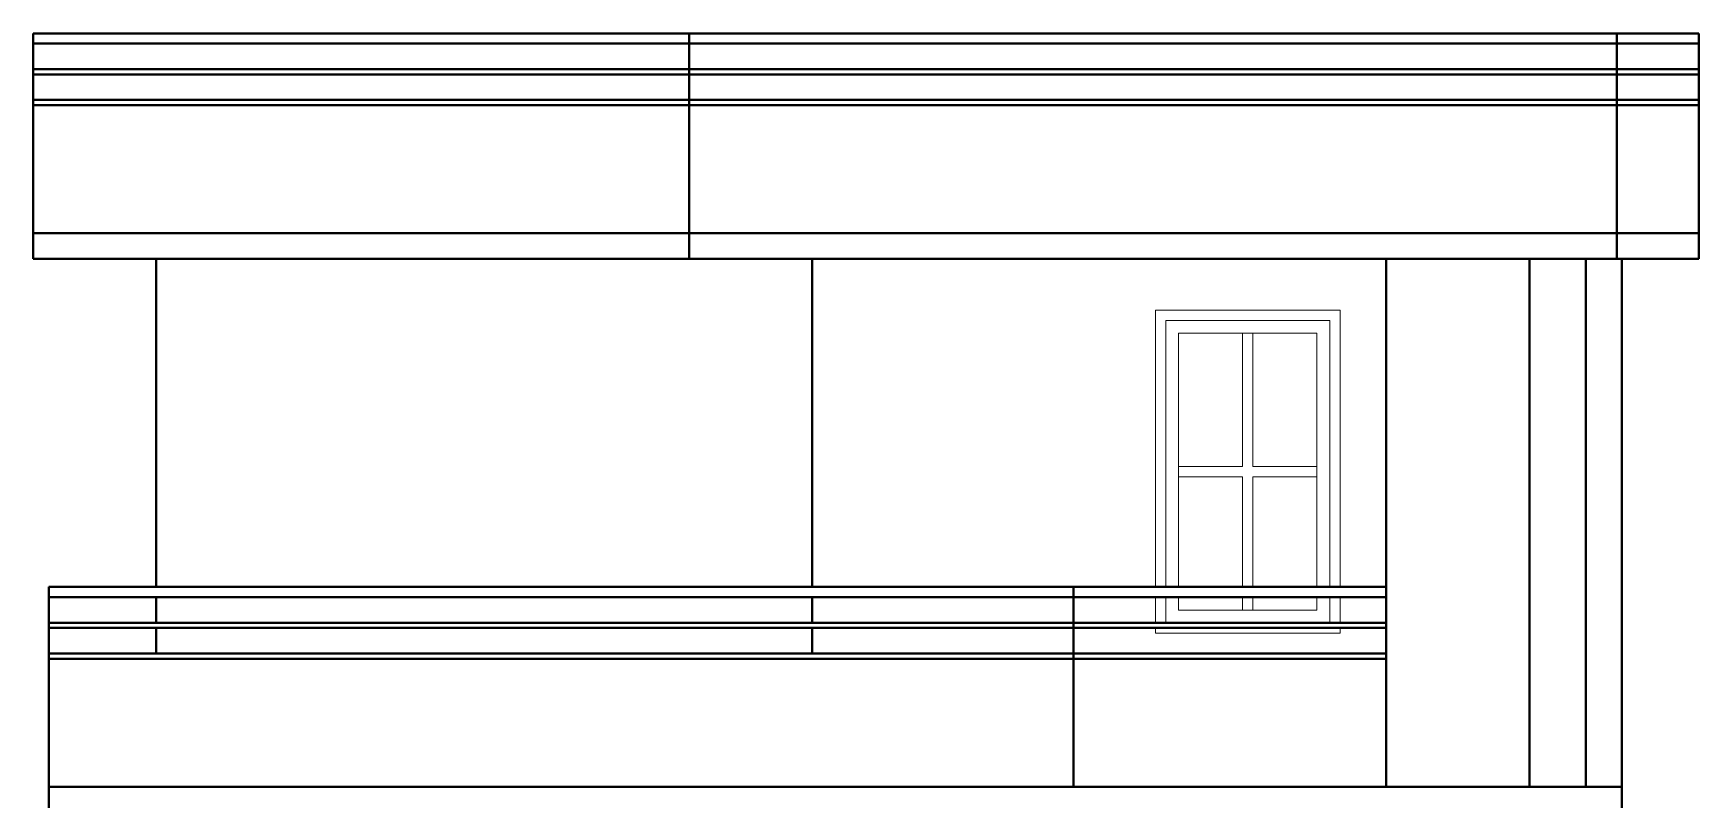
# Model space of a CAD drawing. Header units: inches. Extents: x 160056 to 168773, y -25300 to -22134.
# Drawn here: x 161417.4 to 161742.4, y -24762.1 to -24612.6 of the extents above; entities that cross this region are included whole.
import ezdxf

# ---------------------------------------------------------------- set-up
doc = ezdxf.new("R2010")
doc.units = ezdxf.units.IN
doc.header["$LTSCALE"] = 0.5
doc.header["$MEASUREMENT"] = 0
doc.layers.add('wall', color=1, linetype='Continuous', lineweight=40)
doc.layers.add('window', color=4, linetype='Continuous', lineweight=13)

msp = doc.modelspace()

# ---------------------------------------------------------------- linework, layer by layer
at = {"layer": 'wall'}
for p, q in [((161417.41, -24612.65), (161742.41, -24612.65)), ((161417.41, -24656.65), (161417.41, -24612.65)), ((161417.41, -24614.65), (161742.41, -24614.65)), ((161545.41, -24656.65), (161545.41, -24612.65)), ((161726.41, -24651.65), (161726.41, -24612.65)), ((161742.41, -24612.65), (161742.41, -24651.65)), ((161417.41, -24619.65), (161742.41, -24619.65)), ((161417.41, -24620.65), (161742.41, -24620.65)), ((161417.41, -24625.65), (161742.41, -24625.65)), ((161417.41, -24626.65), (161742.41, -24626.65)), ((161417.41, -24651.65), (161742.41, -24651.65)), ((161726.41, -24656.65), (161726.41, -24651.65)), ((161742.41, -24656.65), (161742.41, -24651.65)), ((161417.41, -24656.65), (161742.41, -24656.65)), ((161441.41, -24656.65), (161441.41, -24720.65)), ((161569.41, -24720.65), (161569.41, -24656.65)), ((161681.41, -24759.65), (161681.41, -24656.65)), ((161709.41, -24656.65), (161709.41, -24759.65)), ((161720.41, -24656.65), (161720.41, -24759.65)), ((161727.41, -24759.65), (161727.41, -24656.65)), ((161420.41, -24720.65), (161681.41, -24720.65)), ((161420.41, -24764.65), (161420.41, -24720.65)), ((161420.41, -24722.65), (161681.41, -24722.65)), ((161441.41, -24722.65), (161441.41, -24727.65)), ((161569.41, -24727.65), (161569.41, -24722.65)), ((161620.41, -24759.65), (161620.41, -24720.65)), ((161420.41, -24727.65), (161681.41, -24727.65)), ((161420.41, -24728.65), (161681.41, -24728.65)), ((161441.41, -24728.65), (161441.41, -24733.65)), ((161569.41, -24733.65), (161569.41, -24728.65)), ((161420.41, -24733.65), (161681.41, -24733.65)), ((161420.41, -24734.65), (161681.41, -24734.65)), ((161420.41, -24759.65), (161687.35, -24759.65)), ((161668.28, -24759.65), (161727.41, -24759.65)), ((161727.41, -24764.65), (161727.41, -24759.65))]:
    msp.add_line(p, q, dxfattribs=at)
at = {"layer": 'window'}
for p, q in [((161636.41, -24666.65), (161672.41, -24666.65)), ((161636.41, -24720.65), (161636.41, -24666.65)), ((161672.41, -24666.65), (161672.41, -24720.65)), ((161638.41, -24668.65), (161670.41, -24668.65)), ((161638.41, -24720.65), (161638.41, -24668.65)), ((161670.41, -24668.65), (161670.41, -24720.65)), ((161640.91, -24720.65), (161640.91, -24671.15)), ((161640.91, -24671.15), (161667.91, -24671.15)), ((161653.41, -24671.15), (161653.41, -24697.15)), ((161655.41, -24671.15), (161655.41, -24697.15)), ((161667.91, -24671.15), (161667.91, -24720.65)), ((161640.91, -24697.15), (161653.41, -24697.15)), ((161640.91, -24699.15), (161653.41, -24699.15)), ((161653.41, -24699.15), (161653.41, -24720.65)), ((161655.41, -24697.15), (161667.91, -24697.15)), ((161655.41, -24699.15), (161655.41, -24720.65)), ((161655.41, -24699.15), (161667.91, -24699.15)), ((161636.41, -24727.65), (161636.41, -24722.65)), ((161638.41, -24727.65), (161638.41, -24722.65)), ((161640.91, -24725.15), (161640.91, -24722.65)), ((161653.41, -24722.65), (161653.41, -24725.15)), ((161655.41, -24722.65), (161655.41, -24725.15)), ((161667.91, -24722.65), (161667.91, -24725.15)), ((161670.41, -24722.65), (161670.41, -24727.65)), ((161672.41, -24722.65), (161672.41, -24727.65)), ((161667.91, -24725.15), (161640.91, -24725.15)), ((161636.41, -24729.65), (161636.41, -24728.65)), ((161670.41, -24727.65), (161638.41, -24727.65)), ((161672.41, -24728.65), (161672.41, -24729.65)), ((161672.41, -24729.65), (161636.41, -24729.65))]:
    msp.add_line(p, q, dxfattribs=at)

doc.saveas('drawing.dxf')
